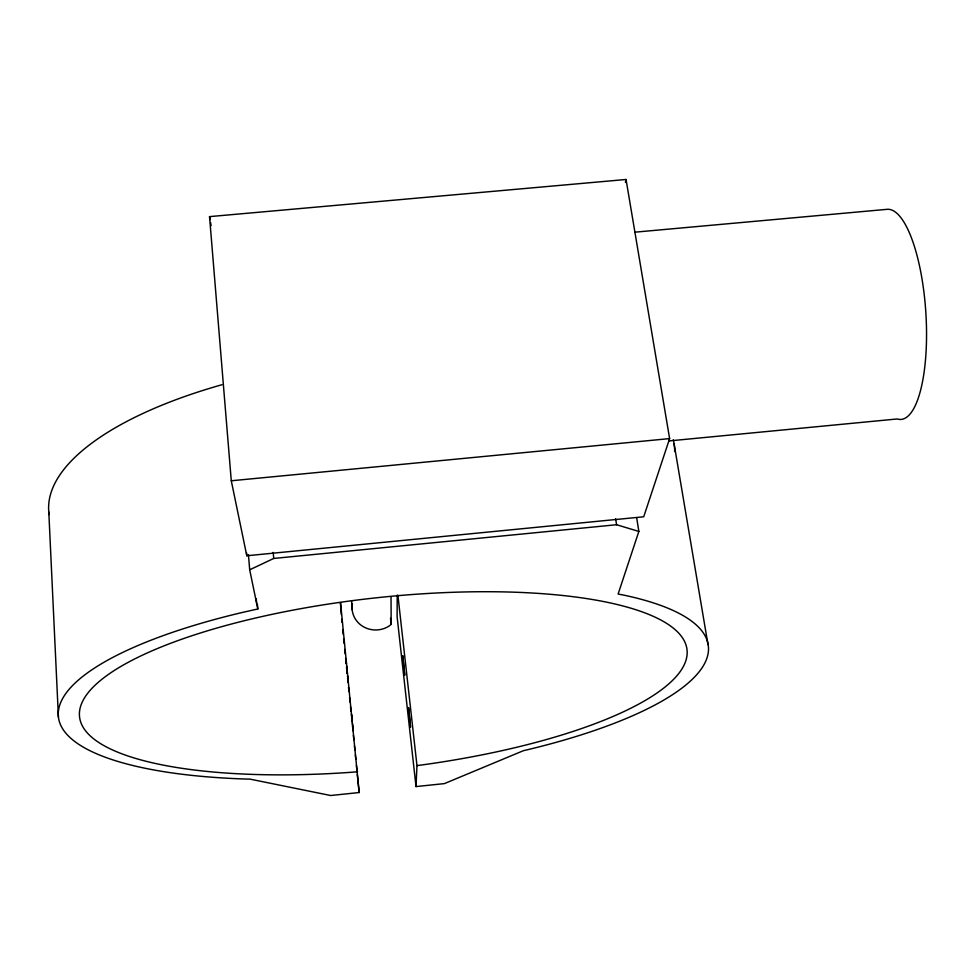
<?xml version="1.0" encoding="UTF-8"?>
<svg xmlns="http://www.w3.org/2000/svg" width="975" height="975" viewBox="0 0 975 975"><rect width="100%" height="100%" fill="white"/><g stroke="black" fill="none" stroke-linecap="round" stroke-linejoin="round"><path stroke-width="1.46" d="M397.215 595.116L397.117 616.785L416.02 786.581L444.393 783.608L523.477 750.665L528.023 749.617A326.82 91.869 -6.2 0 0 623.634 595.091L618.113 594.043L638.857 531.436L636.699 517.932M416.02 786.581L416.971 765.594L397.91 595.359M625.414 182.447L626.047 179.485L209.54 216.621L231.282 480.773L246.797 555.762L643.719 516.774L669.618 438.604L626.047 179.485M391.036 596.919L391.17 624.293L389.659 625.658A23.693 22.437 -2 0 1 363.285 626.669A23.693 22.437 -2 0 1 352.377 603.952M340.531 602.611L359.153 792.541L330.659 795.515L250.063 779.135L245.432 779.025A326.82 91.869 -6.2 0 1 58.268 714.98A326.82 91.869 -6.2 0 1 240.715 612.836L257.802 608.973L249.697 569.802L273.719 558.456L616.566 524.733L638.857 531.436M416.971 765.594L421.529 765.009A305.565 85.751 -6.3 0 0 638.978 610.764A305.565 85.751 -6.3 0 0 124.471 664.377A305.565 85.751 -6.3 0 0 353.035 772.151L357.618 771.786M231.282 480.773L669.618 438.604M668.85 440.944L897.195 418.97A105.288 31.797 86.3 0 0 926.189 318.862A105.288 31.797 86.3 0 0 887.591 209.284L634.591 232.208M209.54 216.621L210.064 219.607M210.588 222.592L211.112 225.566M674.078 443.735L708.021 644.792M615.639 518.737L616.566 524.733M351.451 713.797L352.17 720.647M390.512 618.26L391.17 624.293M346.454 664.121L346.162 661.562L346.283 663.037M347.575 676.284L348.075 680.842L347.624 675.748M352.804 728.179L353.023 730.178M346.661 666.071L347.393 673.384M342.737 629.838L343.2 634.359M343.651 638.881L344.114 643.402M344.711 649.423L345.174 653.945M345.625 658.466L346.088 662.988M346.539 667.497L347.149 673.53M347.6 678.052L348.063 682.561M348.514 687.082L348.977 691.604M349.574 697.625L350.037 702.146M350.488 706.668L350.951 711.189M351.561 717.21L352.012 721.732M352.572 725.839L352.926 730.775M353.377 735.296L353.84 739.806M354.449 745.838L354.9 750.36M355.351 754.869L355.814 759.391M356.423 765.424L356.874 769.933M357.325 774.455L359.153 792.541M352.426 723.182L353.096 730.129M347.088 671.519L346.612 666.681M352.072 720.805L351.512 714.87M273.183 552.411L273.719 558.456M257.412 604.427L257.802 608.973M256.254 598.808L256.644 603.354M248.418 554.629L249.697 569.802M246.541 552.727L246.797 555.762M340.385 602.623L341.372 614.737M341.737 619.283L341.981 622.306M351.585 600.734L352.17 609.814M48.799 511.985L58.415 717.088M49.116 514.605A314.523 119.243 -6.1 0 1 221.995 384.723M673.286 439.847A314.523 119.243 -6.1 0 1 674.627 451.571M402.748 655.834L404.71 675.078L402.748 655.834M408.537 707.643L410.524 727.118L408.537 707.643"/></g></svg>
